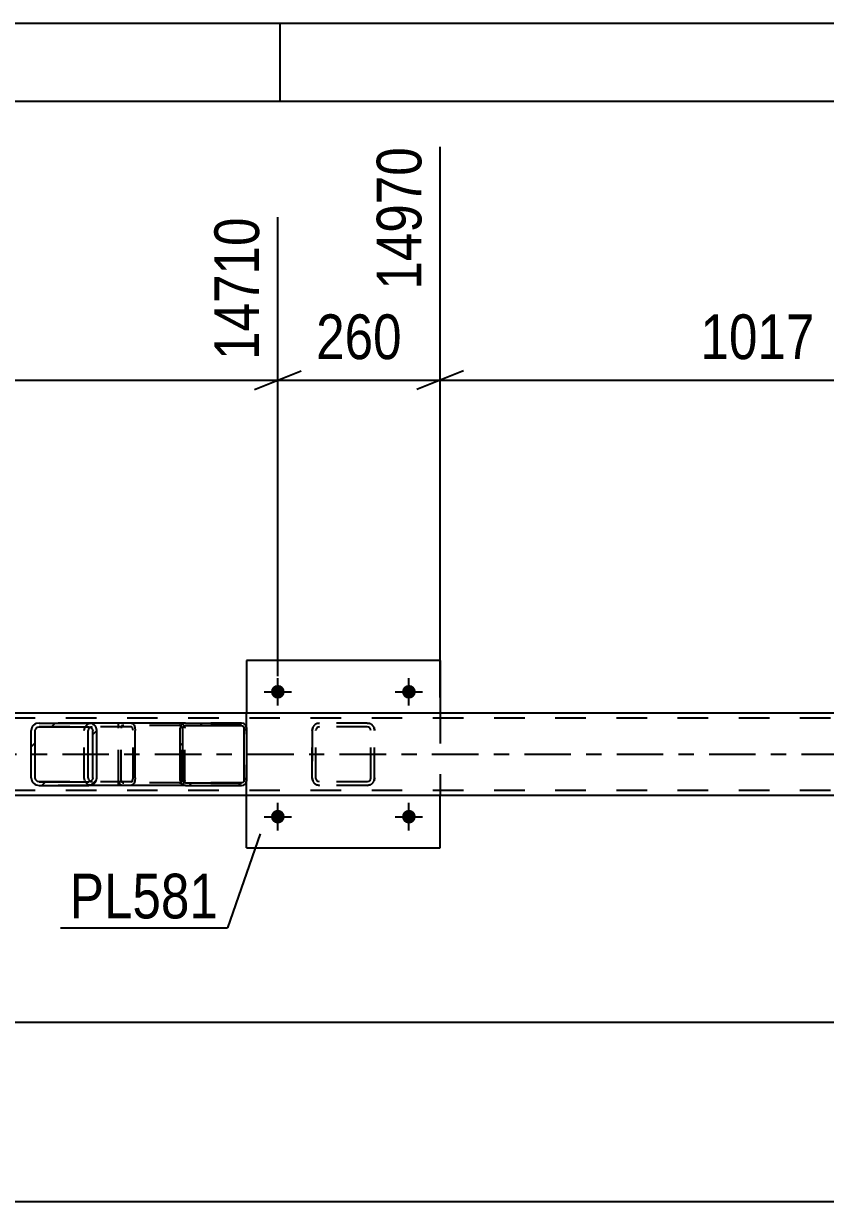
# Model space of a CAD drawing. Header units: millimetres. Extents: x 0 to 841, y 0 to 594.
# Drawn here: x 614.6 to 665.9, y 518.6 to 594 of the extents above; entities that cross this region are included whole.
import ezdxf

# ---------------------------------------------------------------- set-up
doc = ezdxf.new("R2010")
doc.units = ezdxf.units.MM
doc.linetypes.add('DXK_LINE_DOT2', pattern=[3.9198, 1.9599, -1.9599])
doc.linetypes.add('DXK_LINE_DOT3', pattern=[5.9187, 2.979, -0.9799, 0.9799, -0.9799])
doc.styles.add('Arial Narrow', font='ARIALN.TTF', dxfattribs={"height": 0.2})

# ---------------------------------------------------------------- blocks, each defined once
blk = doc.blocks.new('Unknown-318889761-1133')
at = {"color": 5, "linetype": 'Continuous'}
for p, q in [((841, 594), (0, 594)), ((631, 589), (631, 594)), ((836, 589), (5, 589))]:
    blk.add_line(p, q, dxfattribs=at)
blk = doc.blocks.new('Part-318889761-3287 - 3282')
at = {"linetype": 'Continuous'}
h = blk.add_hatch(dxfattribs=at)
h.set_pattern_fill('', scale=0.7, style=0, pattern_type=0)
h.set_pattern_definition([(45, (619.2406, 548.7182), (-1.5715, 1.5715), [])])
h.paths.add_polyline_path([(619.241, 545.678), (619.241, 548.718), (619.202, 548.902), (619.093, 549.058), (618.93, 549.162), (618.738, 549.198), (615.554, 549.198), (615.361, 549.162), (615.198, 549.058), (615.089, 548.902), (615.051, 548.718), (615.051, 545.678), (615.089, 545.495), (615.198, 545.339), (615.361, 545.235), (615.554, 545.198), (618.738, 545.198), (618.93, 545.235), (619.093, 545.339), (619.202, 545.495)])
h.paths.add_polyline_path([(618.916, 545.509), (618.834, 545.457), (618.738, 545.438), (615.554, 545.438), (615.457, 545.457), (615.376, 545.509), (615.321, 545.586), (615.302, 545.678), (615.302, 548.718), (615.321, 548.81), (615.376, 548.888), (615.457, 548.94), (615.554, 548.958), (618.738, 548.958), (618.834, 548.94), (618.916, 548.888), (618.97, 548.81), (618.989, 548.718), (618.989, 545.678), (618.97, 545.586)])
at = {"color": 2, "linetype": 'Continuous'}
for p, q in [((615.089, 548.902), (615.051, 548.718)), ((615.051, 545.678), (615.051, 548.718)), ((615.302, 548.718), (615.321, 548.81)), ((615.302, 545.678), (615.302, 548.718)), ((615.321, 548.81), (615.376, 548.888)), ((615.554, 549.198), (615.361, 549.162)), ((615.376, 548.888), (615.457, 548.94)), ((615.457, 548.94), (615.554, 548.958)), ((615.554, 549.198), (618.738, 549.198)), ((615.554, 548.958), (618.738, 548.958)), ((618.717, 548.81), (618.698, 548.718)), ((618.698, 545.678), (618.698, 548.718)), ((618.772, 548.888), (618.717, 548.81)), ((621.44, 549.198), (618.738, 549.198)), ((618.93, 549.162), (618.738, 549.198)), ((618.738, 548.958), (618.834, 548.94)), ((618.844, 548.934), (618.772, 548.888)), ((618.834, 548.94), (618.916, 548.888)), ((618.916, 548.888), (618.97, 548.81)), ((618.97, 548.81), (618.989, 548.718)), ((618.989, 545.678), (618.989, 548.718)), ((619.241, 548.718), (619.202, 548.902)), ((619.241, 545.678), (619.241, 548.718)), ((621.44, 549.198), (621.544, 549.162)), ((621.544, 549.162), (621.631, 549.058)), ((621.631, 549.058), (621.69, 548.902)), ((621.69, 548.902), (621.711, 548.718)), ((621.711, 545.678), (621.711, 548.718)), ((615.051, 545.678), (615.089, 545.495)), ((615.321, 545.586), (615.302, 545.678)), ((615.376, 545.509), (615.321, 545.586)), ((615.457, 545.457), (615.376, 545.509)), ((618.698, 545.678), (618.717, 545.586)), ((618.717, 545.586), (618.772, 545.509)), ((618.844, 545.463), (618.772, 545.509)), ((618.916, 545.509), (618.834, 545.457)), ((618.97, 545.586), (618.916, 545.509)), ((618.989, 545.678), (618.97, 545.586)), ((619.202, 545.495), (619.241, 545.678)), ((621.69, 545.495), (621.631, 545.339)), ((621.711, 545.678), (621.69, 545.495)), ((615.361, 545.235), (615.554, 545.198)), ((615.554, 545.438), (615.457, 545.457)), ((615.554, 545.438), (618.738, 545.438)), ((615.554, 545.198), (618.738, 545.198)), ((618.834, 545.457), (618.738, 545.438)), ((618.738, 545.198), (618.93, 545.235)), ((621.44, 545.198), (618.738, 545.198)), ((621.544, 545.235), (621.44, 545.198)), ((621.631, 545.339), (621.544, 545.235))]:
    blk.add_line(p, q, dxfattribs=at)
at = {"color": 7, "linetype": 'DXK_LINE_DOT2'}
for p, q in [((618.738, 549.198), (615.554, 549.198)), ((621.44, 548.958), (615.554, 548.958)), ((618.447, 548.718), (618.485, 548.902)), ((618.447, 545.678), (618.447, 548.718)), ((618.757, 549.162), (618.95, 549.198)), ((618.853, 548.94), (618.844, 548.934)), ((618.95, 548.958), (618.853, 548.94)), ((620.63, 548.958), (620.63, 549.198)), ((621.492, 548.94), (621.44, 548.958)), ((621.536, 548.888), (621.492, 548.94)), ((621.565, 548.81), (621.536, 548.888)), ((621.575, 548.718), (621.565, 548.81)), ((621.575, 545.678), (621.575, 548.718)), ((618.485, 545.495), (618.447, 545.678)), ((621.492, 545.457), (621.536, 545.509)), ((621.536, 545.509), (621.565, 545.586)), ((621.565, 545.586), (621.575, 545.678)), ((621.44, 545.438), (615.554, 545.438)), ((618.738, 545.198), (615.554, 545.198)), ((618.95, 545.198), (618.757, 545.235)), ((618.853, 545.457), (618.844, 545.463)), ((618.853, 545.457), (618.95, 545.438)), ((620.63, 545.198), (620.63, 545.438)), ((621.44, 545.438), (621.492, 545.457))]:
    blk.add_line(p, q, dxfattribs=at)
at = {"color": 2, "linetype": 'Continuous'}
for centre, start, end in [((615.539, 548.703), 111.19406, 156.15055), ((618.752, 548.703), 23.84945, 68.80594), ((615.539, 545.693), 203.84945, 248.80594), ((618.752, 545.693), 291.19406, 336.15055)]:
    blk.add_arc(centre, 0.492, start, end, dxfattribs=at)
at = {"color": 7, "linetype": 'DXK_LINE_DOT2'}
for centre, start, end in [((618.935, 548.703), 111.19407, 156.15056), ((618.935, 545.693), 203.84944, 248.80593)]:
    blk.add_arc(centre, 0.492, start, end, dxfattribs=at)
blk = doc.blocks.new('Part-318889761-3285 - 3282')
at = {"color": 2, "linetype": 'Continuous'}
for p, q in [((704.238, 549.838), (516.431, 549.838)), ((704.122, 544.558), (516.431, 544.558))]:
    blk.add_line(p, q, dxfattribs=at)
at = {"color": 7, "linetype": 'DXK_LINE_DOT2'}
for p, q in [((764.257, 549.518), (516.431, 549.518)), ((764.257, 544.878), (516.431, 544.878))]:
    blk.add_line(p, q, dxfattribs=at)
at = {"color": 7, "linetype": 'DXK_LINE_DOT3'}
blk.add_line((516.431, 547.198), (764.257, 547.198), dxfattribs=at)
blk = doc.blocks.new('Part-318889761-3317 - 3282')
at = {"linetype": 'Continuous'}
h = blk.add_hatch(dxfattribs=at)
h.set_pattern_fill('', scale=0.7, style=0, pattern_type=0)
h.set_pattern_definition([(45, (628.852, 548.8782), (-1.57154, 1.57154), [])])
h.paths.add_polyline_path([(628.852, 545.518), (628.852, 548.878), (628.826, 549.001), (628.752, 549.105), (628.642, 549.174), (628.511, 549.198), (624.936, 549.198), (624.805, 549.174), (624.695, 549.105), (624.621, 549.001), (624.595, 548.878), (624.595, 545.518), (624.621, 545.396), (624.695, 545.292), (624.805, 545.223), (624.936, 545.198), (628.511, 545.198), (628.642, 545.223), (628.752, 545.292), (628.826, 545.396)])
h.paths.add_polyline_path([(628.632, 545.405), (628.577, 545.37), (628.511, 545.358), (624.936, 545.358), (624.871, 545.37), (624.815, 545.405), (624.778, 545.457), (624.765, 545.518), (624.765, 548.878), (624.778, 548.939), (624.815, 548.991), (624.871, 549.026), (624.936, 549.038), (628.511, 549.038), (628.577, 549.026), (628.632, 548.991), (628.669, 548.939), (628.682, 548.878), (628.682, 545.518), (628.669, 545.457)])
at = {"color": 7, "linetype": 'DXK_LINE_DOT2'}
for p, q in [((620.63, 548.878), (620.635, 548.902)), ((620.63, 545.518), (620.63, 548.878)), ((620.635, 548.902), (620.656, 549.001)), ((620.813, 548.939), (620.8, 548.878)), ((620.8, 545.518), (620.8, 548.878)), ((620.85, 548.991), (620.813, 548.939)), ((620.84, 549.174), (620.97, 549.198)), ((620.905, 549.026), (620.85, 548.991)), ((620.97, 549.038), (620.905, 549.026)), ((621.44, 549.198), (620.97, 549.198)), ((628.511, 549.038), (620.97, 549.038)), ((624.546, 549.198), (624.676, 549.174)), ((624.611, 549.026), (624.546, 549.038)), ((624.666, 548.991), (624.611, 549.026)), ((624.703, 548.939), (624.666, 548.991)), ((624.716, 548.878), (624.703, 548.939)), ((624.716, 545.518), (624.716, 548.878)), ((624.86, 549.001), (624.886, 548.878)), ((624.886, 545.518), (624.886, 548.878)), ((628.511, 549.198), (624.936, 549.198)), ((620.635, 545.495), (620.63, 545.518)), ((620.656, 545.396), (620.635, 545.495)), ((620.8, 545.518), (620.813, 545.457)), ((624.703, 545.457), (624.716, 545.518)), ((624.886, 545.518), (624.86, 545.396)), ((620.813, 545.457), (620.85, 545.405)), ((620.97, 545.198), (620.84, 545.223)), ((620.85, 545.405), (620.905, 545.37)), ((620.905, 545.37), (620.97, 545.358)), ((628.511, 545.358), (620.97, 545.358)), ((621.44, 545.198), (620.97, 545.198)), ((624.546, 545.358), (624.611, 545.37)), ((624.676, 545.223), (624.546, 545.198)), ((624.611, 545.37), (624.666, 545.405)), ((624.666, 545.405), (624.703, 545.457)), ((628.511, 545.198), (624.936, 545.198))]:
    blk.add_line(p, q, dxfattribs=at)
at = {"color": 2, "linetype": 'Continuous'}
for p, q in [((624.936, 549.198), (621.44, 549.198)), ((624.621, 549.001), (624.595, 548.878)), ((624.595, 545.518), (624.595, 548.878)), ((624.765, 548.878), (624.778, 548.939)), ((624.765, 545.518), (624.765, 548.878)), ((624.778, 548.939), (624.815, 548.991)), ((624.936, 549.198), (624.805, 549.174)), ((624.815, 548.991), (624.871, 549.026)), ((624.871, 549.026), (624.936, 549.038)), ((624.936, 549.198), (628.511, 549.198)), ((624.936, 549.038), (628.511, 549.038)), ((628.642, 549.174), (628.511, 549.198)), ((628.511, 549.038), (628.577, 549.026)), ((628.577, 549.026), (628.632, 548.991)), ((628.632, 548.991), (628.669, 548.939)), ((628.669, 548.939), (628.682, 548.878)), ((628.682, 545.518), (628.682, 548.878)), ((628.852, 548.878), (628.826, 549.001)), ((628.852, 545.518), (628.852, 548.878)), ((624.595, 545.518), (624.621, 545.396)), ((624.778, 545.457), (624.765, 545.518)), ((628.682, 545.518), (628.669, 545.457)), ((628.826, 545.396), (628.852, 545.518)), ((624.936, 545.198), (621.44, 545.198)), ((624.815, 545.405), (624.778, 545.457)), ((624.805, 545.223), (624.936, 545.198)), ((624.871, 545.37), (624.815, 545.405)), ((624.936, 545.358), (624.871, 545.37)), ((624.936, 545.358), (628.511, 545.358)), ((624.936, 545.198), (628.511, 545.198)), ((628.577, 545.37), (628.511, 545.358)), ((628.511, 545.198), (628.642, 545.223)), ((628.632, 545.405), (628.577, 545.37)), ((628.669, 545.457), (628.632, 545.405))]:
    blk.add_line(p, q, dxfattribs=at)
for centre, start, end in [((624.923, 548.864), 110.75832, 155.68005), ((628.524, 548.864), 24.31995, 69.24168), ((624.923, 545.532), 204.31995, 249.24168), ((628.524, 545.532), 290.75832, 335.68005)]:
    blk.add_arc(centre, 0.331, start, end, dxfattribs=at)
at = {"color": 7, "linetype": 'DXK_LINE_DOT2'}
for centre, start, end in [((624.559, 548.864), 24.31996, 69.24169), ((620.957, 545.532), 204.31996, 249.24169), ((624.559, 545.532), 290.75832, 335.68004)]:
    blk.add_arc(centre, 0.331, start, end, dxfattribs=at)
blk = doc.blocks.new('Part-318889761-3459 - 3282')
at = {"color": 2, "linetype": 'Continuous'}
for p, q in [((641.245, 553.199), (628.845, 553.199)), ((628.845, 553.199), (628.845, 549.838)), ((641.245, 553.199), (641.245, 549.838)), ((628.845, 541.199), (628.845, 544.558)), ((641.245, 541.199), (641.245, 544.558)), ((628.845, 541.199), (641.245, 541.199))]:
    blk.add_line(p, q, dxfattribs=at)
at = {"color": 7, "linetype": 'DXK_LINE_DOT2'}
for p, q in [((628.845, 544.558), (628.845, 549.838)), ((641.245, 549.838), (641.245, 544.558))]:
    blk.add_line(p, q, dxfattribs=at)
blk = doc.blocks.new('Part-318889761-3460 - 3282')
at = {"color": 7, "linetype": 'DXK_LINE_DOT2'}
for p, q in [((633.081, 548.902), (633.045, 548.718)), ((633.045, 548.718), (633.081, 548.902)), ((633.045, 545.678), (633.045, 548.718)), ((633.045, 548.718), (633.045, 548.718)), ((633.045, 548.718), (633.045, 545.678)), ((633.285, 548.718), (633.303, 548.81)), ((633.285, 548.718), (633.303, 548.81)), ((633.285, 545.678), (633.285, 548.718)), ((633.285, 548.718), (633.285, 548.718)), ((633.285, 545.678), (633.285, 548.718)), ((633.355, 548.888), (633.303, 548.81)), ((633.525, 549.198), (633.341, 549.162)), ((633.341, 549.162), (633.525, 549.198)), ((633.433, 548.94), (633.355, 548.888)), ((633.525, 548.958), (633.433, 548.94)), ((636.565, 549.198), (633.525, 549.198)), ((636.565, 548.958), (633.525, 548.958)), ((636.748, 549.162), (636.565, 549.198)), ((636.565, 549.198), (636.748, 549.162)), ((636.656, 548.94), (636.565, 548.958)), ((636.734, 548.888), (636.656, 548.94)), ((636.786, 548.81), (636.734, 548.888)), ((636.805, 548.718), (636.786, 548.81)), ((636.805, 548.718), (636.786, 548.81)), ((636.805, 545.678), (636.805, 548.718)), ((636.805, 548.718), (636.805, 548.718)), ((636.805, 545.678), (636.805, 548.718)), ((637.045, 548.718), (637.008, 548.902)), ((637.008, 548.902), (637.045, 548.718)), ((637.045, 545.678), (637.045, 548.718)), ((637.045, 548.718), (637.045, 548.718)), ((637.045, 545.678), (637.045, 548.718)), ((633.045, 545.678), (633.045, 545.678)), ((633.045, 545.678), (633.081, 545.495)), ((633.081, 545.495), (633.045, 545.678)), ((633.285, 545.678), (633.285, 545.678)), ((633.303, 545.587), (633.285, 545.678)), ((633.303, 545.587), (633.285, 545.678)), ((633.355, 545.509), (633.303, 545.587)), ((633.433, 545.457), (633.355, 545.509)), ((636.734, 545.509), (636.656, 545.457)), ((636.734, 545.509), (636.786, 545.587)), ((636.786, 545.587), (636.805, 545.678)), ((636.786, 545.587), (636.805, 545.678)), ((636.805, 545.678), (636.805, 545.678)), ((637.008, 545.495), (637.045, 545.678)), ((637.045, 545.678), (637.008, 545.495)), ((637.045, 545.678), (637.045, 545.678)), ((633.341, 545.235), (633.525, 545.198)), ((633.525, 545.198), (633.341, 545.235)), ((633.525, 545.438), (633.433, 545.457)), ((636.565, 545.438), (633.525, 545.438)), ((636.565, 545.198), (633.525, 545.198)), ((636.656, 545.457), (636.565, 545.438)), ((636.565, 545.198), (636.748, 545.235)), ((636.748, 545.235), (636.565, 545.198))]:
    blk.add_line(p, q, dxfattribs=at)
at = {"color": 7, "linetype": 'DXK_LINE_DOT3'}
blk.add_line((635.045, 547.198), (635.045, 547.198), dxfattribs=at)
at = {"color": 7, "linetype": 'DXK_LINE_DOT2'}
for centre, start, end in [((633.525, 548.718), 112.5, 157.5), ((633.525, 548.718), 112.5, 157.5), ((636.565, 548.718), 22.5, 67.5), ((636.565, 548.718), 22.5, 67.5), ((633.525, 545.678), 202.5, 247.5), ((633.525, 545.678), 202.5, 247.5), ((636.565, 545.678), 292.5, 337.5), ((636.565, 545.678), 292.5, 337.5)]:
    blk.add_arc(centre, 0.48, start, end, dxfattribs=at)
blk = doc.blocks.new('Bolt-318889761-3536 - 3282')
at = {"linetype": 'Continuous'}
for points in [[(630.405, 543.198, -1), (631.285, 543.198, -1)], [(638.805, 543.198, -1), (639.685, 543.198, -1)]]:
    blk.add_hatch(color=1, dxfattribs=at).paths.add_polyline_path(points)
at = {"color": 1, "linetype": 'Continuous'}
for p, q in [((630.845, 542.318), (630.845, 544.078)), ((639.245, 542.318), (639.245, 544.078)), ((629.965, 543.198), (631.725, 543.198)), ((638.365, 543.198), (640.125, 543.198))]:
    blk.add_line(p, q, dxfattribs=at)
blk = doc.blocks.new('Bolt-318889761-3537 - 3282')
at = {"linetype": 'Continuous'}
for points in [[(630.405, 551.198, -1), (631.285, 551.198, -1)], [(638.805, 551.198, -1), (639.685, 551.198, -1)]]:
    blk.add_hatch(color=1, dxfattribs=at).paths.add_polyline_path(points)
at = {"color": 1, "linetype": 'Continuous'}
for p, q in [((630.845, 550.318), (630.845, 552.078)), ((639.245, 550.318), (639.245, 552.078)), ((629.965, 551.198), (631.725, 551.198)), ((638.365, 551.198), (640.125, 551.198))]:
    blk.add_line(p, q, dxfattribs=at)
blk = doc.blocks.new('StraightDimension-318889761-3810 - 3282')
at = {"color": 7, "linetype": 'Continuous'}
blk.add_line((64.239, 530.027), (707.805, 530.027), dxfattribs=at)
blk = doc.blocks.new('StraightDimension-318889761-4183 - 3282')
at = {"color": 7, "linetype": 'Continuous'}
for p, q in [((641.245, 550.838), (641.245, 586.097)), ((630.845, 552.198), (630.845, 581.597)), ((629.345, 570.556), (632.345, 571.756)), ((630.845, 571.156), (641.245, 571.156)), ((642.745, 571.756), (639.745, 570.556))]:
    blk.add_line(p, q, dxfattribs=at)
at = {"color": 0}
blk.add_wipeout([(639.387, 571.906), (639.387, 576.106), (632.702, 576.106), (632.702, 571.906)], dxfattribs=at)
at = {"color": 3, "style": 'Arial Narrow'}
blk.add_text('260', height=2.8633, dxfattribs=at).set_placement((633.302, 572.506))
at = {"color": 0, "linetype": 'Continuous'}
blk.add_wipeout([(640.645, 586.697), (636.445, 586.697), (636.445, 576.356), (640.645, 576.356)], dxfattribs=at)
at = {"color": 3, "linetype": 'Continuous', "style": 'Arial Narrow'}
blk.add_text('14970', height=2.8633, rotation=90.00021, dxfattribs=at).set_placement((640.045, 576.956))
blk = doc.blocks.new('StraightDimension-318889761-4165 - 3282')
at = {"color": 7, "linetype": 'Continuous'}
for p, q in [((590.164, 550.838), (590.164, 586.097)), ((630.845, 552.198), (630.845, 581.597)), ((591.664, 571.756), (588.664, 570.556)), ((590.164, 571.156), (630.845, 571.156)), ((629.345, 570.556), (632.345, 571.756))]:
    blk.add_line(p, q, dxfattribs=at)
at = {"color": 0}
blk.add_wipeout([(614.761, 571.906), (614.761, 576.106), (606.248, 576.106), (606.248, 571.906)], dxfattribs=at)
at = {"color": 3, "style": 'Arial Narrow'}
blk.add_text('1017', height=2.8633, dxfattribs=at).set_placement((606.848, 572.506))
at = {"color": 0, "linetype": 'Continuous'}
blk.add_wipeout([(630.245, 582.197), (626.045, 582.197), (626.045, 571.856), (630.245, 571.856)], dxfattribs=at)
at = {"color": 3, "linetype": 'Continuous', "style": 'Arial Narrow'}
blk.add_text('14710', height=2.8633, rotation=90.00021, dxfattribs=at).set_placement((629.645, 572.456))
blk = doc.blocks.new('StraightDimension-318889761-4201 - 3282')
at = {"color": 7, "linetype": 'Continuous'}
for p, q in [((641.245, 550.838), (641.245, 586.097)), ((681.925, 552.198), (681.925, 581.597)), ((642.745, 571.756), (639.745, 570.556)), ((641.245, 571.156), (681.925, 571.156)), ((680.425, 570.556), (683.425, 571.756))]:
    blk.add_line(p, q, dxfattribs=at)
at = {"color": 0}
blk.add_wipeout([(665.841, 571.906), (665.841, 576.106), (657.329, 576.106), (657.329, 571.906)], dxfattribs=at)
at = {"color": 3, "style": 'Arial Narrow'}
blk.add_text('1017', height=2.8633, dxfattribs=at).set_placement((657.929, 572.506))
at = {"color": 0, "linetype": 'Continuous'}
blk.add_wipeout([(681.325, 582.197), (677.125, 582.197), (677.125, 571.856), (681.325, 571.856)], dxfattribs=at)
at = {"color": 3, "linetype": 'Continuous', "style": 'Arial Narrow'}
blk.add_text('15987', height=2.8633, rotation=90.00021, dxfattribs=at).set_placement((680.725, 572.456))
blk = doc.blocks.new('StraightDimension-318889761-34112 - 3282')
at = {"color": 7, "linetype": 'Continuous'}
blk.add_line((64.239, 518.554), (764.257, 518.554), dxfattribs=at)
blk = doc.blocks.new('Mark-318889761-3455 - 3282')
at = {"color": 30, "linetype": 'Continuous'}
for p in [(629.713, 542.109), (616.92, 536.083)]:
    blk.add_line(p, (627.623, 536.083), dxfattribs=at)
at = {"color": 0}
blk.add_wipeout([(627.023, 536.683), (627.023, 539.683), (617.52, 539.683), (617.52, 536.683)], dxfattribs=at)
blk.add_wipeout([(627.023, 536.683), (627.023, 539.683), (617.52, 539.683), (617.52, 536.683)], dxfattribs=at)
at = {"color": 3, "style": 'Arial Narrow'}
blk.add_text('PL581', height=2.8633, dxfattribs=at).set_placement((617.52, 536.683))

msp = doc.modelspace()

# ---------------------------------------------------------------- block references
for name in ['Unknown-318889761-1133', 'Part-318889761-3459 - 3282', 'Bolt-318889761-3537 - 3282', 'Part-318889761-3285 - 3282', 'Part-318889761-3287 - 3282', 'Part-318889761-3317 - 3282', 'Part-318889761-3460 - 3282', 'Bolt-318889761-3536 - 3282']:
    msp.add_blockref(name, (0, 0))

# ---------------------------------------------------------------- next in the draw order: block references
for name in ['StraightDimension-318889761-4183 - 3282', 'StraightDimension-318889761-3810 - 3282']:
    msp.add_blockref(name, (0, 0))

# ---------------------------------------------------------------- next in the draw order: block references
for name in ['StraightDimension-318889761-4165 - 3282', 'StraightDimension-318889761-4201 - 3282', 'StraightDimension-318889761-34112 - 3282']:
    msp.add_blockref(name, (0, 0))

# ---------------------------------------------------------------- next in the draw order: block references
msp.add_blockref('Mark-318889761-3455 - 3282', (0, 0))

doc.saveas('drawing.dxf')
